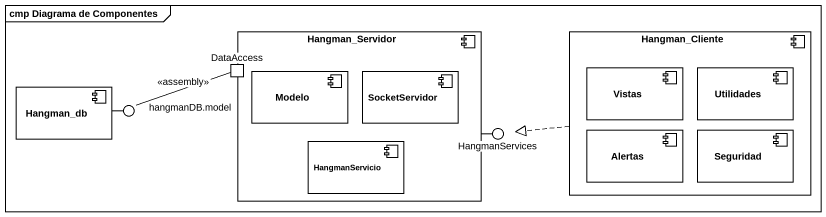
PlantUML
@startuml
mainframe cmp Diagrama de Componentes
component Hangman_Servidor {
  port DataAccess
  component Modelo
  component SocketServidor
  component HangmanServicio
}
component Hangman_Cliente {
  component Vistas
  component Utilidades
  component Alertas
  component Seguridad
}
component Hangman_db
() "hangmanDB.model" as hangmanDB_model
() HangmanServices
Hangman_db -right- hangmanDB_model
Hangman_Servidor -right- HangmanServices
Hangman_Cliente .left.|> HangmanServices
hangmanDB_model -right- DataAccess : <<assembly>>
@enduml
